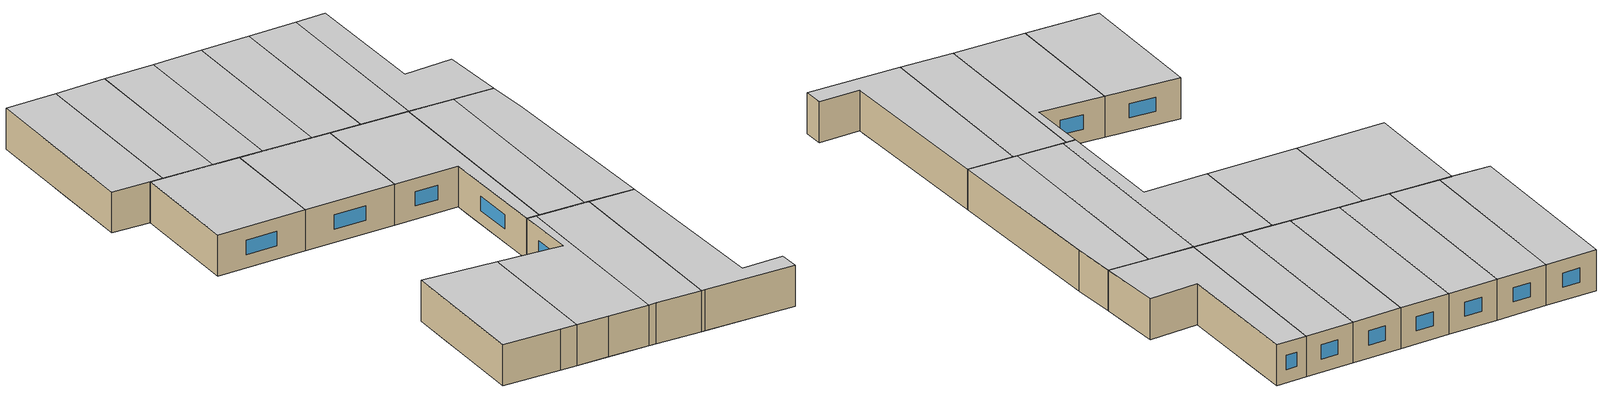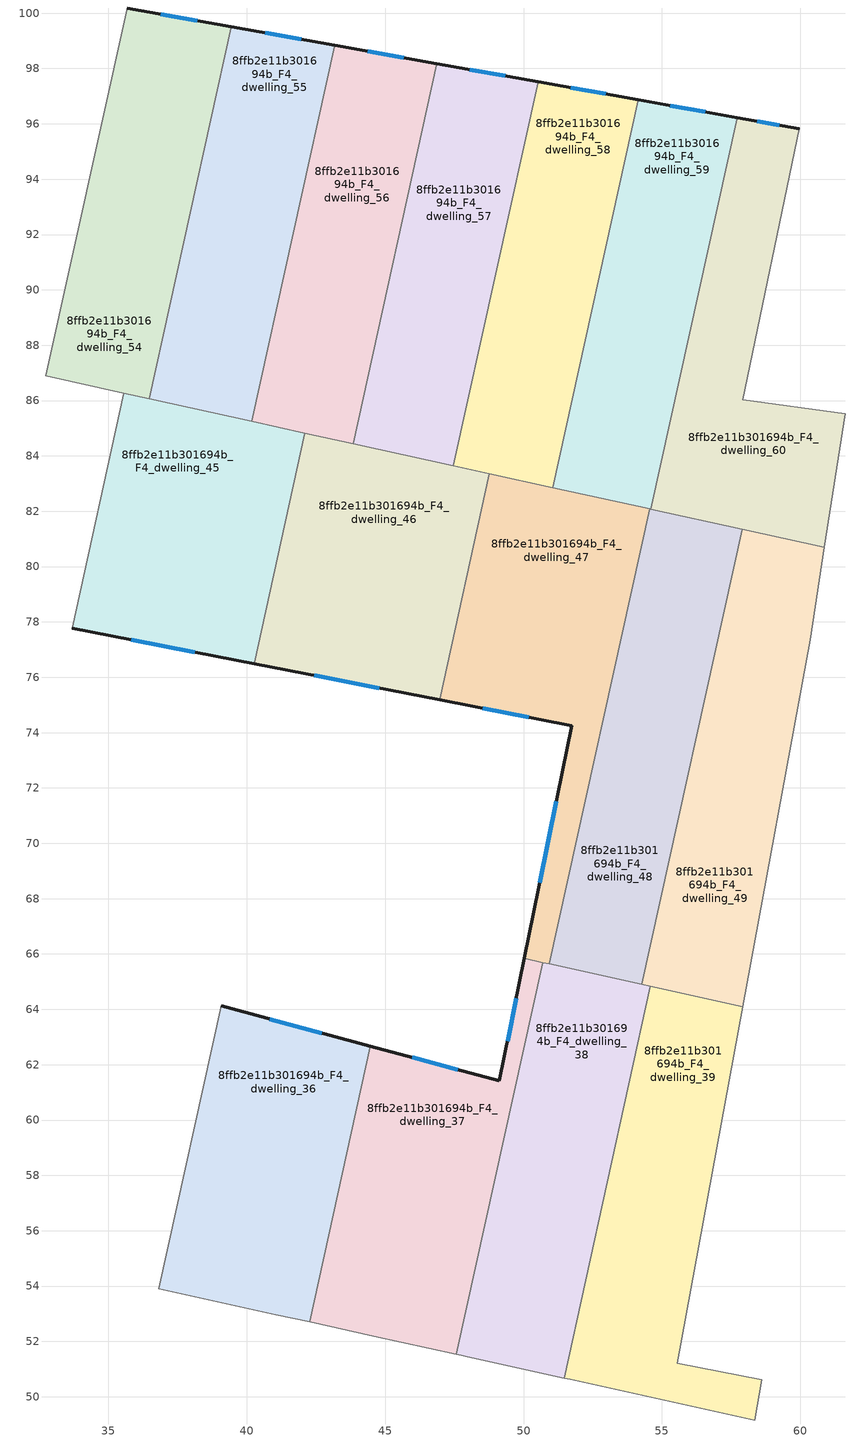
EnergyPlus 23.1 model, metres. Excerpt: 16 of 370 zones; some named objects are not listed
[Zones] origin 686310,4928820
8ffb2e11b301694b_F4_dwelling_36
 floor to 8ffb2e11b301694b_F3_dwelling_42 (EU_floor_Construction): 43.77,59.53 43.23,57.06 37.78,58.26 38.32,60.73 z12
 floor to 8ffb2e11b301694b_F3_dwelling_41 (EU_floor_Construction): 44.32,62.01 43.77,59.53 38.32,60.73 38.87,63.21 z12
 floor to 8ffb2e11b301694b_F3_dwelling_44 (EU_floor_Construction): 42.69,54.6 42.27,52.7 36.82,53.9 37.24,55.8 z12
 floor to 8ffb2e11b301694b_F3_dwelling_40 (EU_floor_Construction): 44.47,62.67 44.32,62.01 38.87,63.21 39.07,64.12 z12
 floor to 8ffb2e11b301694b_F3_dwelling_43 (EU_floor_Construction): 43.23,57.06 42.69,54.6 37.24,55.8 37.78,58.26 z12
 wall outside (EU_wall_Construction): 44.47,62.67 39.07,64.12 z12:15
 wall to 8ffb2e11b301694b_F4_dwelling_35 (EU_wall_Construction): 39.07,64.12 36.82,53.9 z12:15
 wall to 8ffb2e11b301694b_F4_dwelling_37 (EU_wall_Construction): 42.27,52.7 44.47,62.67 z12:15
 wall to 8ffb2e11b301694b_F4_dwelling_24 (EU_wall_Construction): 36.82,53.9 41.05,52.97 z12:15
 wall to 8ffb2e11b301694b_F4_dwelling_25 (EU_wall_Construction): 41.05,52.97 42.27,52.7 z12:15
 window (EU_Window_Construction): 42.71,63.14 40.83,63.65 z12.98:14.02
 ceiling to 8ffb2e11b301694b_F5_dwelling_36 (EU_floor_Construction): 42.27,52.7 44.47,62.67 39.07,64.12 36.82,53.9 z15
8ffb2e11b301694b_F4_dwelling_37
 floor to 8ffb2e11b301694b_F3_dwelling_43 (EU_floor_Construction): 48.54,55.89 47.99,53.43 42.69,54.6 43.23,57.06 z12
 floor to 8ffb2e11b301694b_F3_dwelling_42 (EU_floor_Construction): 49.08,58.36 48.54,55.89 43.23,57.06 43.77,59.53 z12
 floor to 8ffb2e11b301694b_F3_dwelling_41 (EU_floor_Construction): 49.63,60.84 49.08,58.36 43.77,59.53 44.32,62.01 z12
 floor to 8ffb2e11b301694b_F3_dwelling_40 (EU_floor_Construction): 50.7,65.69 49.63,60.84 44.32,62.01 44.47,62.67 49.13,61.42 50.03,65.84 z12
 floor to 8ffb2e11b301694b_F3_dwelling_44 (EU_floor_Construction): 47.99,53.43 47.58,51.53 42.27,52.7 42.69,54.6 z12
 wall outside (EU_wall_Construction): 50.03,65.84 49.13,61.42 44.47,62.67 z12:15
 wall to 8ffb2e11b301694b_F4_dwelling_38 (EU_wall_Construction): 47.58,51.53 50.7,65.69 z12:15
 wall to 8ffb2e11b301694b_F4_dwelling_25 (EU_wall_Construction): 42.27,52.7 44.59,52.19 z12:15
 wall to 8ffb2e11b301694b_F4_dwelling_47 (EU_wall_Construction): 50.7,65.69 50.03,65.84 z12:15
 wall to 8ffb2e11b301694b_F4_dwelling_26 (EU_wall_Construction): 44.59,52.19 47.58,51.53 z12:15
 window (EU_Window_Construction): 47.61,61.82 45.98,62.26 / 49.73,64.4 49.42,62.85 z12.98:14.02
 ceiling to 8ffb2e11b301694b_F5_dwelling_37 (EU_floor_Construction): 47.58,51.53 50.7,65.69 50.03,65.84 49.13,61.42 44.47,62.67 42.27,52.7 z15
8ffb2e11b301694b_F4_dwelling_38
 floor adiabatic (EU_floor_Construction): 54.58,64.83 53.51,59.98 49.63,60.84 50.7,65.69 z12
 floor to 8ffb2e11b301694b_F3_dwelling_43 (EU_floor_Construction): 52.42,55.03 51.88,52.57 47.99,53.43 48.54,55.89 z12
 floor to 8ffb2e11b301694b_F3_dwelling_42 (EU_floor_Construction): 52.97,57.5 52.42,55.03 48.54,55.89 49.08,58.36 z12
 floor to 8ffb2e11b301694b_F3_dwelling_41 (EU_floor_Construction): 53.51,59.98 52.97,57.5 49.08,58.36 49.63,60.84 z12
 floor to 8ffb2e11b301694b_F3_dwelling_44 (EU_floor_Construction): 51.88,52.57 51.46,50.68 47.58,51.53 47.99,53.43 z12
 wall to 8ffb2e11b301694b_F4_dwelling_39 (EU_wall_Construction): 51.46,50.68 54.58,64.83 z12:15
 wall to 8ffb2e11b301694b_F4_dwelling_26 (EU_wall_Construction): 47.58,51.53 48.14,51.41 z12:15
 wall to 8ffb2e11b301694b_F4_dwelling_48 (EU_wall_Construction): 54.27,64.9 50.93,65.64 z12:15
 wall to 8ffb2e11b301694b_F4_dwelling_27 (EU_wall_Construction): 48.14,51.41 51.46,50.68 z12:15
 wall to 8ffb2e11b301694b_F4_dwelling_47 (EU_wall_Construction): 50.93,65.64 50.7,65.69 z12:15
 wall to 8ffb2e11b301694b_F4_dwelling_49 (EU_wall_Construction): 54.58,64.83 54.27,64.9 z12:15
 ceiling to 8ffb2e11b301694b_F5_dwelling_38 (EU_floor_Construction): 51.46,50.68 54.58,64.83 50.7,65.69 47.58,51.53 z15
8ffb2e11b301694b_F4_dwelling_39
 floor to 8ffb2e11b301694b_F3_dwelling_44 (EU_floor_Construction): 58.6,50.62 58.34,49.16 51.46,50.68 51.88,52.57 55.65,51.74 55.55,51.21 z12
 floor to 8ffb2e11b301694b_F3_dwelling_43 (EU_floor_Construction): 56.1,54.22 55.65,51.74 51.88,52.57 52.42,55.03 z12
 floor to 8ffb2e11b301694b_F3_dwelling_42 (EU_floor_Construction): 56.56,56.71 56.1,54.22 52.42,55.03 52.97,57.5 z12
 floor to 8ffb2e11b301694b_F3_dwelling_41 (EU_floor_Construction): 57.02,59.21 56.56,56.71 52.97,57.5 53.51,59.98 z12
 floor adiabatic (EU_floor_Construction): 57.92,64.1 57.02,59.21 53.51,59.98 54.58,64.83 z12
 wall adiabatic (EU_wall_Construction): 51.68,50.63 58.34,49.16 58.6,50.62 55.55,51.21 57.92,64.1 54.58,64.83 z12:15
 wall to 8ffb2e11b301694b_F4_dwelling_27 (EU_wall_Construction): 51.46,50.68 51.68,50.63 z12:15
 ceiling to 8ffb2e11b301694b_F5_dwelling_39 (EU_floor_Construction): 58.34,49.16 58.6,50.62 55.55,51.21 57.92,64.1 54.58,64.83 51.46,50.68 z15
8ffb2e11b301694b_F4_dwelling_45
 floor to 8ffb2e11b301694b_F3_dwelling_7 (EU_floor_Construction): 39.61,82.12 39.1,79.8 34.36,80.85 34.88,83.17 z12
 floor to 8ffb2e11b301694b_F3_dwelling_37 (EU_floor_Construction): 41.35,81.4 40.78,78.85 38.97,79.25 39.54,81.8 z12
 floor to 8ffb2e11b301694b_F3_dwelling_6 (EU_floor_Construction): 40.29,85.22 39.61,82.12 34.88,83.17 35.39,85.49 40.12,84.45 z12
 floor adiabatic (EU_floor_Construction): 42.1,84.83 41.35,81.4 39.54,81.8 40.29,85.22 40.12,84.45 35.39,85.49 35.56,86.27 z12
 floor to 8ffb2e11b301694b_F3_dwelling_8 (EU_floor_Construction): 39.1,79.81 38.58,77.49 33.85,78.53 34.36,80.85 z12
 floor to 8ffb2e11b301694b_F3_dwelling_38 (EU_floor_Construction): 40.78,78.85 40.26,76.49 38.44,76.85 38.97,79.25 z12
 floor to 8ffb2e11b301694b_F3_dwelling_9 (EU_floor_Construction): 38.58,77.49 38.44,76.85 33.69,77.78 33.85,78.53 z12
 wall outside (EU_wall_Construction): 33.69,77.78 40.26,76.49 z12:15
 wall to 8ffb2e11b301694b_F4_dwelling_44 (EU_wall_Construction): 35.56,86.27 33.69,77.78 z12:15
 wall to 8ffb2e11b301694b_F4_dwelling_46 (EU_wall_Construction): 40.26,76.49 42.1,84.83 z12:15
 wall to 8ffb2e11b301694b_F4_dwelling_55 (EU_wall_Construction): 40.18,85.25 36.48,86.06 z12:15
 wall to 8ffb2e11b301694b_F4_dwelling_56 (EU_wall_Construction): 42.1,84.83 40.18,85.25 z12:15
 wall to 8ffb2e11b301694b_F4_dwelling_54 (EU_wall_Construction): 36.48,86.06 35.56,86.27 z12:15
 window (EU_Window_Construction): 35.83,77.36 38.13,76.91 z12.98:14.02
 ceiling to 8ffb2e11b301694b_F5_dwelling_45 (EU_floor_Construction): 40.26,76.49 42.1,84.83 35.56,86.27 33.69,77.78 z15
8ffb2e11b301694b_F4_dwelling_46
 floor to 8ffb2e11b301694b_F3_dwelling_36 (EU_floor_Construction): 48.58,82.5 48.01,79.93 41.35,81.4 41.91,83.97 z12
 floor to 8ffb2e11b301694b_F3_dwelling_37 (EU_floor_Construction): 48.01,79.93 47.45,77.38 40.78,78.85 41.35,81.4 z12
 floor to 8ffb2e11b301694b_F3_dwelling_38 (EU_floor_Construction): 47.45,77.38 46.97,75.19 40.26,76.49 40.78,78.85 z12
 floor to 8ffb2e11b301694b_F3_dwelling_35 (EU_floor_Construction): 48.77,83.36 48.58,82.5 41.91,83.97 42.1,84.83 z12
 wall outside (EU_wall_Construction): 40.26,76.49 46.97,75.18 z12:15
 wall to 8ffb2e11b301694b_F4_dwelling_47 (EU_wall_Construction): 46.97,75.18 48.77,83.36 z12:15
 wall to 8ffb2e11b301694b_F4_dwelling_57 (EU_wall_Construction): 47.47,83.64 43.84,84.44 z12:15
 wall to 8ffb2e11b301694b_F4_dwelling_56 (EU_wall_Construction): 43.84,84.44 42.1,84.83 z12:15
 wall to 8ffb2e11b301694b_F4_dwelling_58 (EU_wall_Construction): 48.77,83.36 47.47,83.64 z12:15
 window (EU_Window_Construction): 42.44,76.07 44.79,75.61 z12.98:14.02
 ceiling to 8ffb2e11b301694b_F5_dwelling_46 (EU_floor_Construction): 46.97,75.18 48.77,83.36 42.1,84.83 40.26,76.49 z15
8ffb2e11b301694b_F4_dwelling_47
 floor to 8ffb2e11b301694b_F3_dwelling_37 (EU_floor_Construction): 53.8,78.66 53.24,76.1 47.45,77.38 48.01,79.93 z12
 floor to 8ffb2e11b301694b_F3_dwelling_36 (EU_floor_Construction): 54.36,81.23 53.8,78.66 48.01,79.93 48.58,82.5 z12
 floor to 8ffb2e11b301694b_F3_dwelling_39 (EU_floor_Construction): 52.56,73.04 51.06,66.22 50.15,66.42 51.54,73.26 z12
 floor to 8ffb2e11b301694b_F3_dwelling_38 (EU_floor_Construction): 53.24,76.1 52.56,73.04 51.54,73.26 51.74,74.25 46.97,75.19 47.45,77.38 z12
 floor to 8ffb2e11b301694b_F3_dwelling_35 (EU_floor_Construction): 54.55,82.08 54.36,81.23 48.58,82.5 48.77,83.36 z12
 floor to 8ffb2e11b301694b_F3_dwelling_40 (EU_floor_Construction): 51.06,66.22 50.93,65.64 50.03,65.84 50.15,66.42 z12
 wall outside (EU_wall_Construction): 46.97,75.18 51.74,74.25 50.03,65.84 z12:15
 wall to 8ffb2e11b301694b_F4_dwelling_48 (EU_wall_Construction): 50.93,65.64 54.55,82.08 z12:15
 wall to 8ffb2e11b301694b_F4_dwelling_59 (EU_wall_Construction): 54.55,82.08 51.05,82.85 z12:15
 wall to 8ffb2e11b301694b_F4_dwelling_58 (EU_wall_Construction): 51.05,82.85 48.77,83.36 z12:15
 window (EU_Window_Construction): 51.18,71.52 50.58,68.57 / 48.52,74.88 50.19,74.56 z12.98:14.02
 ceiling to 8ffb2e11b301694b_F5_dwelling_47 (EU_floor_Construction): 50.93,65.64 54.55,82.08 48.77,83.36 46.97,75.18 51.74,74.25 50.03,65.84 z15
8ffb2e11b301694b_F4_dwelling_48
 floor to 8ffb2e11b301694b_F3_dwelling_38 (EU_floor_Construction): 56.58,75.37 55.9,72.3 52.56,73.04 53.24,76.1 z12
 floor to 8ffb2e11b301694b_F3_dwelling_39 (EU_floor_Construction): 55.9,72.3 54.4,65.49 51.06,66.22 52.56,73.04 z12
 floor to 8ffb2e11b301694b_F3_dwelling_36 (EU_floor_Construction): 57.71,80.49 57.14,77.92 53.8,78.66 54.36,81.23 z12
 floor to 8ffb2e11b301694b_F3_dwelling_37 (EU_floor_Construction): 57.14,77.92 56.58,75.37 53.24,76.1 53.8,78.66 z12
 floor to 8ffb2e11b301694b_F3_dwelling_40 (EU_floor_Construction): 54.4,65.49 54.28,64.9 50.93,65.64 51.06,66.22 z12
 floor to 8ffb2e11b301694b_F3_dwelling_35 (EU_floor_Construction): 57.9,81.34 57.71,80.49 54.36,81.23 54.55,82.08 z12
 wall to 8ffb2e11b301694b_F4_dwelling_49 (EU_wall_Construction): 54.28,64.9 57.9,81.34 z12:15
 wall to 8ffb2e11b301694b_F4_dwelling_60 (EU_wall_Construction): 57.9,81.34 54.6,82.07 z12:15
 wall to 8ffb2e11b301694b_F4_dwelling_59 (EU_wall_Construction): 54.6,82.07 54.55,82.08 z12:15
 ceiling to 8ffb2e11b301694b_F5_dwelling_48 (EU_floor_Construction): 54.28,64.9 57.9,81.34 54.55,82.08 50.93,65.64 z15
8ffb2e11b301694b_F4_dwelling_49
 floor to 8ffb2e11b301694b_F3_dwelling_39 (EU_floor_Construction): 59.29,71.55 58.03,64.69 54.4,65.49 55.9,72.3 z12
 floor to 8ffb2e11b301694b_F3_dwelling_38 (EU_floor_Construction): 59.86,74.64 59.29,71.55 55.9,72.3 56.58,75.37 z12
 floor to 8ffb2e11b301694b_F3_dwelling_37 (EU_floor_Construction): 60.33,77.22 59.86,74.64 56.58,75.37 57.14,77.92 z12
 floor to 8ffb2e11b301694b_F3_dwelling_36 (EU_floor_Construction): 60.74,79.82 60.36,77.36 60.33,77.22 57.14,77.92 57.71,80.49 z12
 floor to 8ffb2e11b301694b_F3_dwelling_35 (EU_floor_Construction): 60.87,80.69 60.74,79.82 57.71,80.49 57.9,81.34 z12
 floor to 8ffb2e11b301694b_F3_dwelling_40 (EU_floor_Construction): 58.03,64.69 57.92,64.1 54.28,64.9 54.4,65.49 z12
 wall adiabatic (EU_wall_Construction): 54.58,64.83 57.92,64.1 60.36,77.36 60.87,80.69 z12:15
 wall to 8ffb2e11b301694b_F4_dwelling_60 (EU_wall_Construction): 60.87,80.69 57.9,81.35 z12:15
 ceiling to 8ffb2e11b301694b_F5_dwelling_49 (EU_floor_Construction): 57.92,64.1 60.36,77.36 60.87,80.69 57.9,81.34 54.28,64.9 z15
8ffb2e11b301694b_F4_dwelling_54
 floor to 8ffb2e11b301694b_F3_dwelling_0 (EU_floor_Construction): 39.44,99.51 38.86,96.89 35.12,97.71 35.67,100.18 z12
 floor to 8ffb2e11b301694b_F3_dwelling_3 (EU_floor_Construction): 37.84,92.25 37.33,89.93 33.59,90.75 34.1,93.07 z12
 floor to 8ffb2e11b301694b_F3_dwelling_1 (EU_floor_Construction): 38.86,96.89 38.35,94.57 34.61,95.39 35.12,97.71 z12
 floor adiabatic (EU_floor_Construction): 37.33,89.93 36.48,86.06 32.74,86.89 33.59,90.75 z12
 floor to 8ffb2e11b301694b_F3_dwelling_2 (EU_floor_Construction): 38.35,94.57 37.84,92.25 34.1,93.07 34.61,95.39 z12
 wall outside (EU_wall_Construction): 39.44,99.51 35.67,100.18 z12:15
 wall to 8ffb2e11b301694b_F4_dwelling_53 (EU_wall_Construction): 35.67,100.18 32.74,86.89 z12:15
 wall to 8ffb2e11b301694b_F4_dwelling_55 (EU_wall_Construction): 36.48,86.06 39.44,99.51 z12:15
 wall to 8ffb2e11b301694b_F4_dwelling_44 (EU_wall_Construction): 32.74,86.89 35.56,86.27 z12:15
 window (EU_Window_Construction): 38.21,99.73 36.9,99.96 z12.98:14.02
 ceiling to 8ffb2e11b301694b_F5_dwelling_54 (EU_floor_Construction): 36.48,86.06 39.44,99.51 35.67,100.18 32.74,86.89 z15
8ffb2e11b301694b_F4_dwelling_55
 floor to 8ffb2e11b301694b_F3_dwelling_0 (EU_floor_Construction): 43.17,98.84 42.57,96.07 38.86,96.89 39.44,99.51 z12
 floor to 8ffb2e11b301694b_F3_dwelling_3 (EU_floor_Construction): 41.54,91.43 41.03,89.11 37.33,89.93 37.84,92.25 z12
 floor to 8ffb2e11b301694b_F3_dwelling_1 (EU_floor_Construction): 42.57,96.07 42.05,93.75 38.35,94.57 38.86,96.89 z12
 floor to 8ffb2e11b301694b_F3_dwelling_4 (EU_floor_Construction): 41.03,89.11 40.52,86.79 36.82,87.61 37.33,89.93 z12
 floor to 8ffb2e11b301694b_F3_dwelling_2 (EU_floor_Construction): 42.05,93.75 41.54,91.43 37.84,92.25 38.35,94.57 z12
 floor to 8ffb2e11b301694b_F3_dwelling_5 (EU_floor_Construction): 40.52,86.79 40.18,85.25 36.48,86.06 36.82,87.61 z12
 wall outside (EU_wall_Construction): 43.18,98.84 39.44,99.51 z12:15
 wall to 8ffb2e11b301694b_F4_dwelling_56 (EU_wall_Construction): 40.18,85.25 43.18,98.84 z12:15
 window (EU_Window_Construction): 41.96,99.06 40.66,99.29 z12.98:14.02
 ceiling to 8ffb2e11b301694b_F5_dwelling_55 (EU_floor_Construction): 40.18,85.25 43.18,98.84 39.44,99.51 36.48,86.06 z15
8ffb2e11b301694b_F4_dwelling_56
 floor to 8ffb2e11b301694b_F3_dwelling_0 (EU_floor_Construction): 43.29,98.82 42.68,96.05 42.57,96.07 43.17,98.84 z12
 floor to 8ffb2e11b301694b_F3_dwelling_3 (EU_floor_Construction): 41.65,91.41 41.14,89.09 41.03,89.11 41.54,91.43 z12
 floor to 8ffb2e11b301694b_F3_dwelling_34 (EU_floor_Construction): 44.8,88.79 44.23,86.18 40.67,86.96 41.25,89.57 z12
 floor to 8ffb2e11b301694b_F3_dwelling_4 (EU_floor_Construction): 41.14,89.09 40.63,86.77 40.52,86.79 41.03,89.11 z12
 floor adiabatic (EU_floor_Construction): 44.23,86.18 43.84,84.44 40.18,85.25 40.52,86.79 40.63,86.77 40.67,86.96 z12; 46.87,98.17 44.8,88.79 41.25,89.57 42.16,93.73 42.05,93.75 42.57,96.07 42.68,96.05 43.28,98.82 z12
 floor to 8ffb2e11b301694b_F3_dwelling_2 (EU_floor_Construction): 42.16,93.73 41.65,91.41 41.54,91.43 42.05,93.75 z12
 wall outside (EU_wall_Construction): 46.87,98.17 43.18,98.84 z12:15
 wall to 8ffb2e11b301694b_F4_dwelling_57 (EU_wall_Construction): 43.84,84.44 46.87,98.17 z12:15
 window (EU_Window_Construction): 45.67,98.39 44.38,98.62 z12.98:14.02
 ceiling to 8ffb2e11b301694b_F5_dwelling_56 (EU_floor_Construction): 43.84,84.44 46.87,98.17 43.18,98.84 40.18,85.25 z15
8ffb2e11b301694b_F4_dwelling_57
 floor to 8ffb2e11b301694b_F3_dwelling_32 (EU_floor_Construction): 49.82,94.34 49.12,91.13 45.49,91.93 46.2,95.14 z12
 floor to 8ffb2e11b301694b_F3_dwelling_33 (EU_floor_Construction): 49.12,91.13 48.42,87.99 44.8,88.79 45.49,91.93 z12
 floor to 8ffb2e11b301694b_F3_dwelling_31 (EU_floor_Construction): 50.52,97.52 49.82,94.34 46.2,95.14 46.87,98.17 z12
 floor to 8ffb2e11b301694b_F3_dwelling_34 (EU_floor_Construction): 48.42,87.99 47.85,85.38 44.23,86.18 44.8,88.79 z12
 floor adiabatic (EU_floor_Construction): 47.85,85.38 47.47,83.64 43.84,84.44 44.23,86.18 z12
 wall outside (EU_wall_Construction): 50.52,97.52 46.87,98.17 z12:15
 wall to 8ffb2e11b301694b_F4_dwelling_58 (EU_wall_Construction): 47.47,83.64 50.52,97.52 z12:15
 window (EU_Window_Construction): 49.33,97.73 48.06,97.96 z12.98:14.02
 ceiling to 8ffb2e11b301694b_F5_dwelling_57 (EU_floor_Construction): 47.47,83.64 50.52,97.52 46.87,98.17 43.84,84.44 z15
8ffb2e11b301694b_F4_dwelling_58
 floor to 8ffb2e11b301694b_F3_dwelling_33 (EU_floor_Construction): 52.7,90.34 52.01,87.2 48.42,87.99 49.12,91.13 z12
 floor to 8ffb2e11b301694b_F3_dwelling_32 (EU_floor_Construction): 53.41,93.55 52.7,90.34 49.12,91.13 49.82,94.34 z12
 floor to 8ffb2e11b301694b_F3_dwelling_35 (EU_floor_Construction): 51.44,84.59 51.05,82.85 47.47,83.64 47.85,85.38 z12
 floor to 8ffb2e11b301694b_F3_dwelling_31 (EU_floor_Construction): 54.14,96.87 53.41,93.55 49.82,94.34 50.52,97.52 z12
 floor to 8ffb2e11b301694b_F3_dwelling_34 (EU_floor_Construction): 52.01,87.2 51.44,84.59 47.85,85.38 48.42,87.99 z12
 wall outside (EU_wall_Construction): 54.14,96.87 50.52,97.52 z12:15
 wall to 8ffb2e11b301694b_F4_dwelling_59 (EU_wall_Construction): 51.05,82.85 54.14,96.87 z12:15
 window (EU_Window_Construction): 52.96,97.08 51.7,97.31 z12.98:14.02
 ceiling to 8ffb2e11b301694b_F5_dwelling_58 (EU_floor_Construction): 51.05,82.85 54.14,96.87 50.52,97.52 47.47,83.64 z15
8ffb2e11b301694b_F4_dwelling_59
 floor to 8ffb2e11b301694b_F3_dwelling_31 (EU_floor_Construction): 57.72,96.22 56.96,92.77 53.41,93.55 54.14,96.87 z12
 floor to 8ffb2e11b301694b_F3_dwelling_32 (EU_floor_Construction): 56.96,92.77 56.25,89.56 52.7,90.34 53.41,93.55 z12
 floor to 8ffb2e11b301694b_F3_dwelling_33 (EU_floor_Construction): 56.25,89.56 55.56,86.42 52.01,87.2 52.7,90.34 z12
 floor to 8ffb2e11b301694b_F3_dwelling_34 (EU_floor_Construction): 55.56,86.42 54.99,83.81 51.44,84.59 52.01,87.2 z12
 floor to 8ffb2e11b301694b_F3_dwelling_35 (EU_floor_Construction): 54.99,83.81 54.6,82.07 51.05,82.85 51.44,84.59 z12
 wall outside (EU_wall_Construction): 57.72,96.22 54.14,96.87 z12:15
 wall to 8ffb2e11b301694b_F4_dwelling_60 (EU_wall_Construction): 54.6,82.07 57.72,96.22 z12:15
 window (EU_Window_Construction): 56.56,96.43 55.31,96.66 z12.98:14.02
 ceiling to 8ffb2e11b301694b_F5_dwelling_59 (EU_floor_Construction): 54.6,82.07 57.72,96.22 54.14,96.87 51.05,82.85 z15
8ffb2e11b301694b_F4_dwelling_60
 floor to 8ffb2e11b301694b_F3_dwelling_34 (EU_floor_Construction): 61.55,85.1 61.14,82.45 54.99,83.81 55.56,86.42 z12
 floor to 8ffb2e11b301694b_F3_dwelling_33 (EU_floor_Construction): 58.55,89.06 57.92,86.03 61.62,85.51 61.55,85.1 55.56,86.42 56.25,89.56 z12
 floor to 8ffb2e11b301694b_F3_dwelling_35 (EU_floor_Construction): 61.14,82.45 60.87,80.69 54.6,82.07 54.99,83.81 z12
 floor to 8ffb2e11b301694b_F3_dwelling_31 (EU_floor_Construction): 59.96,95.82 59.22,92.27 56.96,92.77 57.72,96.22 z12
 floor to 8ffb2e11b301694b_F3_dwelling_32 (EU_floor_Construction): 59.22,92.27 58.55,89.06 56.25,89.56 56.96,92.77 z12
 wall outside (EU_wall_Construction): 59.96,95.82 57.72,96.22 z12:15
 wall adiabatic (EU_wall_Construction): 60.87,80.69 61.62,85.51 57.92,86.03 59.96,95.82 z12:15
 window (EU_Window_Construction): 59.23,95.95 58.45,96.09 z12.98:14.02
 ceiling to 8ffb2e11b301694b_F5_dwelling_60 (EU_floor_Construction): 60.87,80.69 61.62,85.51 57.92,86.03 59.96,95.82 57.72,96.22 54.6,82.07 z15
[Building]
EU S2 Campaign: North Axis=0; Terrain=City; Solar Distribution=FullExterior
[Site:Location]
Bologna: Latitude=44.5; Longitude=11.25; Time Zone=1; Elevation=37
[SizingPeriod:WeatherFileDays]
AnnualSizingPeriod: Begin Month=1; Begin Day of Month=1; End Month=12; End Day of Month=31; Day of Week for Start Day=Monday; Use Weather File Daylight Saving Period=No; Use Weather File Rain and Snow Indicators=No
[MATERIAL]
EU_InternalMass_Material: Roughness=MediumRough; Thickness=0.1; Conductivity=1; Density=1800; Specific Heat=900; Thermal Absorptance=0.9; Solar Absorptance=0.7; Visible Absorptance=0.7
[MATERIAL:NOMASS] Roughness=MediumRough; Thermal Absorptance=0.9; Solar Absorptance=0.7; Visible Absorptance=0.7
Name | Thermal Resistance
EU_wall_NoMass | 0.905828
EU_floor_NoMass | 0.67114
[WINDOWMATERIAL:SIMPLEGLAZINGSYSTEM]
EU_Window_SimpleGlazing: UFactor=4.52486; Solar Heat Gain Coefficient=0.85; Visible Transmittance=0.85
[CONSTRUCTION]
EU_wall_Construction: EU_wall_NoMass
EU_floor_Construction: EU_floor_NoMass
EU_Window_Construction: EU_Window_SimpleGlazing
EU_InternalMass_Construction: EU_InternalMass_Material
[ZONE] Type=1; Multiplier=1; Ceiling Height=autocalculate; Floor Area=autocalculate; Part of Total Floor Area=Yes
Name | Volume
8ffb2e11b301694b_F4_dwelling_36; 8ffb2e11b301694b_F4_dwelling_39 | 173.058
8ffb2e11b301694b_F4_dwelling_37 | 173.098
8ffb2e11b301694b_F4_dwelling_38; 8ffb2e11b301694b_F4_dwelling_46; 8ffb2e11b301694b_F4_dwelling_47 | 173.084
8ffb2e11b301694b_F4_dwelling_45 | 173.057
8ffb2e11b301694b_F4_dwelling_48 | 173.041
8ffb2e11b301694b_F4_dwelling_49 | 173.097
8ffb2e11b301694b_F4_dwelling_54 | 157.332
8ffb2e11b301694b_F4_dwelling_55 | 157.356
8ffb2e11b301694b_F4_dwelling_56 | 157.372
8ffb2e11b301694b_F4_dwelling_57 | 157.301
8ffb2e11b301694b_F4_dwelling_58 | 157.347
8ffb2e11b301694b_F4_dwelling_59 | 157.34
8ffb2e11b301694b_F4_dwelling_60 | 157.348
[INTERNALMASS] Construction=EU_InternalMass_Construction
Name | Zone or ZoneList | Surface Area
8ffb2e11b301694b_F4_dwelling_36_EU_InternalMass | 8ffb2e11b301694b_F4_dwelling_36 | 57.6861
8ffb2e11b301694b_F4_dwelling_37_EU_InternalMass | 8ffb2e11b301694b_F4_dwelling_37 | 57.699
8ffb2e11b301694b_F4_dwelling_38_EU_InternalMass | 8ffb2e11b301694b_F4_dwelling_38 | 57.695
8ffb2e11b301694b_F4_dwelling_39_EU_InternalMass | 8ffb2e11b301694b_F4_dwelling_39 | 57.6861
8ffb2e11b301694b_F4_dwelling_45_EU_InternalMass | 8ffb2e11b301694b_F4_dwelling_45 | 57.6857
8ffb2e11b301694b_F4_dwelling_46_EU_InternalMass | 8ffb2e11b301694b_F4_dwelling_46 | 57.6946
8ffb2e11b301694b_F4_dwelling_47_EU_InternalMass | 8ffb2e11b301694b_F4_dwelling_47 | 57.6948
8ffb2e11b301694b_F4_dwelling_48_EU_InternalMass | 8ffb2e11b301694b_F4_dwelling_48 | 57.6806
8ffb2e11b301694b_F4_dwelling_49_EU_InternalMass | 8ffb2e11b301694b_F4_dwelling_49 | 57.6987
8ffb2e11b301694b_F4_dwelling_54_EU_InternalMass | 8ffb2e11b301694b_F4_dwelling_54 | 52.4439
8ffb2e11b301694b_F4_dwelling_55_EU_InternalMass | 8ffb2e11b301694b_F4_dwelling_55 | 52.452
8ffb2e11b301694b_F4_dwelling_56_EU_InternalMass | 8ffb2e11b301694b_F4_dwelling_56 | 52.4572
8ffb2e11b301694b_F4_dwelling_57_EU_InternalMass | 8ffb2e11b301694b_F4_dwelling_57 | 52.4334
8ffb2e11b301694b_F4_dwelling_58_EU_InternalMass | 8ffb2e11b301694b_F4_dwelling_58 | 52.4491
8ffb2e11b301694b_F4_dwelling_59_EU_InternalMass | 8ffb2e11b301694b_F4_dwelling_59 | 52.4469
8ffb2e11b301694b_F4_dwelling_60_EU_InternalMass | 8ffb2e11b301694b_F4_dwelling_60 | 52.4489
[OTHEREQUIPMENT] Fuel Type=Electricity; Design Level Calculation Method=Watts/Area; Power per Zone Floor Area=1; Fraction Latent=0; Fraction Radiant=0; Fraction Lost=0; Carbon Dioxide Generation Rate=0; EndUse Subcategory=EU_Step8_InternalGains
Name | Zone or ZoneList or Space or SpaceList | Schedule
EU_Step8_InternalGain_8ffb2e11b301694b_F4_dwelling_36_f000 | 8ffb2e11b301694b_F4_dwelling_36 | EU_Step8_GainSchedule_8ffb2e11b301694b_F4_dwelling_36_f000
EU_Step8_InternalGain_8ffb2e11b301694b_F4_dwelling_37_f000 | 8ffb2e11b301694b_F4_dwelling_37 | EU_Step8_GainSchedule_8ffb2e11b301694b_F4_dwelling_37_f000
EU_Step8_InternalGain_8ffb2e11b301694b_F4_dwelling_38_f000 | 8ffb2e11b301694b_F4_dwelling_38 | EU_Step8_GainSchedule_8ffb2e11b301694b_F4_dwelling_38_f000
EU_Step8_InternalGain_8ffb2e11b301694b_F4_dwelling_39_f000 | 8ffb2e11b301694b_F4_dwelling_39 | EU_Step8_GainSchedule_8ffb2e11b301694b_F4_dwelling_39_f000
EU_Step8_InternalGain_8ffb2e11b301694b_F4_dwelling_45_f000 | 8ffb2e11b301694b_F4_dwelling_45 | EU_Step8_GainSchedule_8ffb2e11b301694b_F4_dwelling_45_f000
EU_Step8_InternalGain_8ffb2e11b301694b_F4_dwelling_46_f000 | 8ffb2e11b301694b_F4_dwelling_46 | EU_Step8_GainSchedule_8ffb2e11b301694b_F4_dwelling_46_f000
EU_Step8_InternalGain_8ffb2e11b301694b_F4_dwelling_47_f000 | 8ffb2e11b301694b_F4_dwelling_47 | EU_Step8_GainSchedule_8ffb2e11b301694b_F4_dwelling_47_f000
EU_Step8_InternalGain_8ffb2e11b301694b_F4_dwelling_48_f000 | 8ffb2e11b301694b_F4_dwelling_48 | EU_Step8_GainSchedule_8ffb2e11b301694b_F4_dwelling_48_f000
EU_Step8_InternalGain_8ffb2e11b301694b_F4_dwelling_49_f000 | 8ffb2e11b301694b_F4_dwelling_49 | EU_Step8_GainSchedule_8ffb2e11b301694b_F4_dwelling_49_f000
EU_Step8_InternalGain_8ffb2e11b301694b_F4_dwelling_54_f000 | 8ffb2e11b301694b_F4_dwelling_54 | EU_Step8_GainSchedule_8ffb2e11b301694b_F4_dwelling_54_f000
EU_Step8_InternalGain_8ffb2e11b301694b_F4_dwelling_55_f000 | 8ffb2e11b301694b_F4_dwelling_55 | EU_Step8_GainSchedule_8ffb2e11b301694b_F4_dwelling_55_f000
EU_Step8_InternalGain_8ffb2e11b301694b_F4_dwelling_56_f000 | 8ffb2e11b301694b_F4_dwelling_56 | EU_Step8_GainSchedule_8ffb2e11b301694b_F4_dwelling_56_f000
EU_Step8_InternalGain_8ffb2e11b301694b_F4_dwelling_57_f000 | 8ffb2e11b301694b_F4_dwelling_57 | EU_Step8_GainSchedule_8ffb2e11b301694b_F4_dwelling_57_f000
EU_Step8_InternalGain_8ffb2e11b301694b_F4_dwelling_58_f000 | 8ffb2e11b301694b_F4_dwelling_58 | EU_Step8_GainSchedule_8ffb2e11b301694b_F4_dwelling_58_f000
EU_Step8_InternalGain_8ffb2e11b301694b_F4_dwelling_59_f000 | 8ffb2e11b301694b_F4_dwelling_59 | EU_Step8_GainSchedule_8ffb2e11b301694b_F4_dwelling_59_f000
EU_Step8_InternalGain_8ffb2e11b301694b_F4_dwelling_60_f000 | 8ffb2e11b301694b_F4_dwelling_60 | EU_Step8_GainSchedule_8ffb2e11b301694b_F4_dwelling_60_f000
[ZONEVENTILATION:DESIGNFLOWRATE] Schedule=EU_AlwaysOn; Design Flow Rate Calculation Method=AirChanges/Hour; Air Changes per Hour=0.73129; Ventilation Type=Natural; Fan Pressure Rise=0; Fan Total Efficiency=1; Constant Term Coefficient=1; Temperature Term Coefficient=0; Velocity Term Coefficient=0; Velocity Squared Term Coefficient=0; Minimum Indoor Temperature=-100; Maximum Indoor Temperature=100; Delta Temperature=-100; Minimum Outdoor Temperature=-100; Maximum Outdoor Temperature=100; Maximum Wind Speed=40
Name | Zone or ZoneList or Space or SpaceList
EU_ConstantAir_8ffb2e11b301694b_F4_dwelling_36 | 8ffb2e11b301694b_F4_dwelling_36
EU_ConstantAir_8ffb2e11b301694b_F4_dwelling_37 | 8ffb2e11b301694b_F4_dwelling_37
EU_ConstantAir_8ffb2e11b301694b_F4_dwelling_38 | 8ffb2e11b301694b_F4_dwelling_38
EU_ConstantAir_8ffb2e11b301694b_F4_dwelling_39 | 8ffb2e11b301694b_F4_dwelling_39
EU_ConstantAir_8ffb2e11b301694b_F4_dwelling_45 | 8ffb2e11b301694b_F4_dwelling_45
EU_ConstantAir_8ffb2e11b301694b_F4_dwelling_46 | 8ffb2e11b301694b_F4_dwelling_46
EU_ConstantAir_8ffb2e11b301694b_F4_dwelling_47 | 8ffb2e11b301694b_F4_dwelling_47
EU_ConstantAir_8ffb2e11b301694b_F4_dwelling_48 | 8ffb2e11b301694b_F4_dwelling_48
EU_ConstantAir_8ffb2e11b301694b_F4_dwelling_49 | 8ffb2e11b301694b_F4_dwelling_49
EU_ConstantAir_8ffb2e11b301694b_F4_dwelling_54 | 8ffb2e11b301694b_F4_dwelling_54
EU_ConstantAir_8ffb2e11b301694b_F4_dwelling_55 | 8ffb2e11b301694b_F4_dwelling_55
EU_ConstantAir_8ffb2e11b301694b_F4_dwelling_56 | 8ffb2e11b301694b_F4_dwelling_56
EU_ConstantAir_8ffb2e11b301694b_F4_dwelling_57 | 8ffb2e11b301694b_F4_dwelling_57
EU_ConstantAir_8ffb2e11b301694b_F4_dwelling_58 | 8ffb2e11b301694b_F4_dwelling_58
EU_ConstantAir_8ffb2e11b301694b_F4_dwelling_59 | 8ffb2e11b301694b_F4_dwelling_59
EU_ConstantAir_8ffb2e11b301694b_F4_dwelling_60 | 8ffb2e11b301694b_F4_dwelling_60
[HVACTEMPLATE:ZONE:IDEALLOADSAIRSYSTEM] System Availability Schedule=EU_AlwaysOn; Maximum Heating Supply Air Temperature=50; Minimum Cooling Supply Air Temperature=13; Maximum Heating Supply Air Humidity Ratio=0.0156; Minimum Cooling Supply Air Humidity Ratio=0.0077; Heating Limit=NoLimit; Cooling Limit=NoLimit; Heating Availability Schedule=EU_AlwaysOn; Cooling Availability Schedule=EU_CoolingOff; Dehumidification Control Type=ConstantSensibleHeatRatio; Cooling Sensible Heat Ratio=0.7; Dehumidification Setpoint=60; Humidification Control Type=None; Humidification Setpoint=30; Outdoor Air Method=None; Outdoor Air Flow Rate per Person=0.00944; Outdoor Air Flow Rate per Zone Floor Area=0; Outdoor Air Flow Rate per Zone=0; Demand Controlled Ventilation Type=None; Outdoor Air Economizer Type=NoEconomizer; Heat Recovery Type=None; Sensible Heat Recovery Effectiveness=0.7; Latent Heat Recovery Effectiveness=0.65
Name | Template Thermostat
8ffb2e11b301694b_F4_dwelling_36 | EU_HeatOnly_8ffb2e11b301694b_F4_dwelling_36
8ffb2e11b301694b_F4_dwelling_37 | EU_HeatOnly_8ffb2e11b301694b_F4_dwelling_37
8ffb2e11b301694b_F4_dwelling_38 | EU_HeatOnly_8ffb2e11b301694b_F4_dwelling_38
8ffb2e11b301694b_F4_dwelling_39 | EU_HeatOnly_8ffb2e11b301694b_F4_dwelling_39
8ffb2e11b301694b_F4_dwelling_45 | EU_HeatOnly_8ffb2e11b301694b_F4_dwelling_45
8ffb2e11b301694b_F4_dwelling_46 | EU_HeatOnly_8ffb2e11b301694b_F4_dwelling_46
8ffb2e11b301694b_F4_dwelling_47 | EU_HeatOnly_8ffb2e11b301694b_F4_dwelling_47
8ffb2e11b301694b_F4_dwelling_48 | EU_HeatOnly_8ffb2e11b301694b_F4_dwelling_48
8ffb2e11b301694b_F4_dwelling_49 | EU_HeatOnly_8ffb2e11b301694b_F4_dwelling_49
8ffb2e11b301694b_F4_dwelling_54 | EU_HeatOnly_8ffb2e11b301694b_F4_dwelling_54
8ffb2e11b301694b_F4_dwelling_55 | EU_HeatOnly_8ffb2e11b301694b_F4_dwelling_55
8ffb2e11b301694b_F4_dwelling_56 | EU_HeatOnly_8ffb2e11b301694b_F4_dwelling_56
8ffb2e11b301694b_F4_dwelling_57 | EU_HeatOnly_8ffb2e11b301694b_F4_dwelling_57
8ffb2e11b301694b_F4_dwelling_58 | EU_HeatOnly_8ffb2e11b301694b_F4_dwelling_58
8ffb2e11b301694b_F4_dwelling_59 | EU_HeatOnly_8ffb2e11b301694b_F4_dwelling_59
8ffb2e11b301694b_F4_dwelling_60 | EU_HeatOnly_8ffb2e11b301694b_F4_dwelling_60
[SIZING:ZONE] Zone Cooling Design Supply Air Temperature Input Method=SupplyAirTemperature; Zone Cooling Design Supply Air Temperature=13; Zone Heating Design Supply Air Temperature Input Method=SupplyAirTemperature; Zone Heating Design Supply Air Temperature=50; Zone Cooling Design Supply Air Humidity Ratio=0.008; Zone Heating Design Supply Air Humidity Ratio=0.008; Cooling Design Air Flow Method=DesignDay; Cooling Design Air Flow Rate=0; Cooling Minimum Air Flow per Zone Floor Area=0.000762; Cooling Minimum Air Flow=0; Cooling Minimum Air Flow Fraction=0.2; Heating Design Air Flow Method=DesignDay; Heating Design Air Flow Rate=0; Heating Maximum Air Flow per Zone Floor Area=0.002032; Heating Maximum Air Flow=0.141576; Heating Maximum Air Flow Fraction=0.3; Account for Dedicated Outdoor Air System=No; Dedicated Outdoor Air System Control Strategy=NeutralSupplyAir; Dedicated Outdoor Air Low Setpoint Temperature for Design=autosize; Dedicated Outdoor Air High Setpoint Temperature for Design=autosize; Zone Load Sizing Method=Sensible Load Only No Latent Load; Zone Latent Cooling Design Supply Air Humidity Ratio Input Method=HumidityRatioDifference; Zone Cooling Design Supply Air Humidity Ratio Difference=0.005; Zone Latent Heating Design Supply Air Humidity Ratio Input Method=HumidityRatioDifference; Zone Humidification Design Supply Air Humidity Ratio Difference=0.005
8ffb2e11b301694b_F4_dwelling_36; 8ffb2e11b301694b_F4_dwelling_37; 8ffb2e11b301694b_F4_dwelling_38; 8ffb2e11b301694b_F4_dwelling_39; 8ffb2e11b301694b_F4_dwelling_45; 8ffb2e11b301694b_F4_dwelling_46; 8ffb2e11b301694b_F4_dwelling_47; 8ffb2e11b301694b_F4_dwelling_48; 8ffb2e11b301694b_F4_dwelling_49; 8ffb2e11b301694b_F4_dwelling_54; 8ffb2e11b301694b_F4_dwelling_55; 8ffb2e11b301694b_F4_dwelling_56; 8ffb2e11b301694b_F4_dwelling_57; 8ffb2e11b301694b_F4_dwelling_58; 8ffb2e11b301694b_F4_dwelling_59; 8ffb2e11b301694b_F4_dwelling_60
[SCHEDULE:CONSTANT]
Name | Hourly Value
EU_AlwaysOn | 1
EU_CoolingOff | 0
[SCHEDULE:FILE] Column Number=1; Rows to Skip at Top=0; Number of Hours of Data=8760; Column Separator=Comma; Interpolate to Timestep=No; Minutes per Item=60; Adjust Schedule for Daylight Savings=Yes
Name | File
EU_Step8_GainSchedule_8ffb2e11b301694b_F4_dwelling_36_f000 | ../../schedules/8ffb2e11b301694b/8ffb2e11b301694b_F4_dwelling_36_f000_gain.csv
EU_Step8_GainSchedule_8ffb2e11b301694b_F4_dwelling_37_f000 | ../../schedules/8ffb2e11b301694b/8ffb2e11b301694b_F4_dwelling_37_f000_gain.csv
EU_Step8_GainSchedule_8ffb2e11b301694b_F4_dwelling_38_f000 | ../../schedules/8ffb2e11b301694b/8ffb2e11b301694b_F4_dwelling_38_f000_gain.csv
EU_Step8_GainSchedule_8ffb2e11b301694b_F4_dwelling_39_f000 | ../../schedules/8ffb2e11b301694b/8ffb2e11b301694b_F4_dwelling_39_f000_gain.csv
EU_Step8_GainSchedule_8ffb2e11b301694b_F4_dwelling_45_f000 | ../../schedules/8ffb2e11b301694b/8ffb2e11b301694b_F4_dwelling_45_f000_gain.csv
EU_Step8_GainSchedule_8ffb2e11b301694b_F4_dwelling_46_f000 | ../../schedules/8ffb2e11b301694b/8ffb2e11b301694b_F4_dwelling_46_f000_gain.csv
EU_Step8_GainSchedule_8ffb2e11b301694b_F4_dwelling_47_f000 | ../../schedules/8ffb2e11b301694b/8ffb2e11b301694b_F4_dwelling_47_f000_gain.csv
EU_Step8_GainSchedule_8ffb2e11b301694b_F4_dwelling_48_f000 | ../../schedules/8ffb2e11b301694b/8ffb2e11b301694b_F4_dwelling_48_f000_gain.csv
EU_Step8_GainSchedule_8ffb2e11b301694b_F4_dwelling_49_f000 | ../../schedules/8ffb2e11b301694b/8ffb2e11b301694b_F4_dwelling_49_f000_gain.csv
EU_Step8_GainSchedule_8ffb2e11b301694b_F4_dwelling_54_f000 | ../../schedules/8ffb2e11b301694b/8ffb2e11b301694b_F4_dwelling_54_f000_gain.csv
EU_Step8_GainSchedule_8ffb2e11b301694b_F4_dwelling_55_f000 | ../../schedules/8ffb2e11b301694b/8ffb2e11b301694b_F4_dwelling_55_f000_gain.csv
EU_Step8_GainSchedule_8ffb2e11b301694b_F4_dwelling_56_f000 | ../../schedules/8ffb2e11b301694b/8ffb2e11b301694b_F4_dwelling_56_f000_gain.csv
EU_Step8_GainSchedule_8ffb2e11b301694b_F4_dwelling_57_f000 | ../../schedules/8ffb2e11b301694b/8ffb2e11b301694b_F4_dwelling_57_f000_gain.csv
EU_Step8_GainSchedule_8ffb2e11b301694b_F4_dwelling_58_f000 | ../../schedules/8ffb2e11b301694b/8ffb2e11b301694b_F4_dwelling_58_f000_gain.csv
EU_Step8_GainSchedule_8ffb2e11b301694b_F4_dwelling_59_f000 | ../../schedules/8ffb2e11b301694b/8ffb2e11b301694b_F4_dwelling_59_f000_gain.csv
EU_Step8_GainSchedule_8ffb2e11b301694b_F4_dwelling_60_f000 | ../../schedules/8ffb2e11b301694b/8ffb2e11b301694b_F4_dwelling_60_f000_gain.csv
